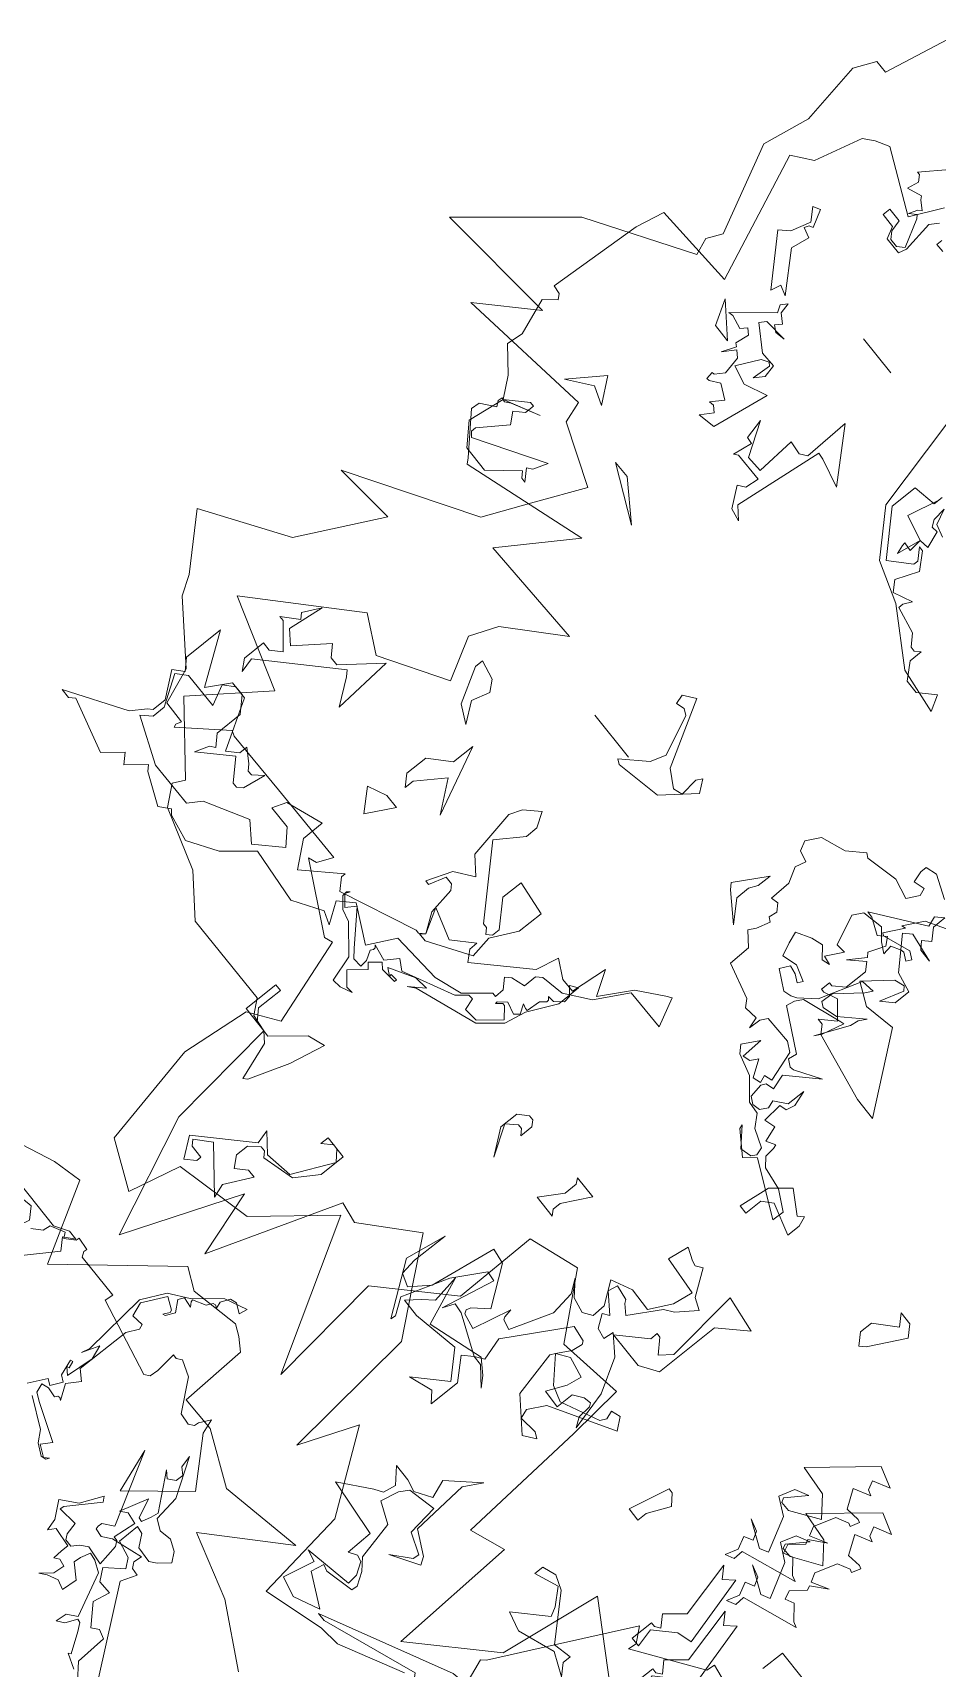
# Model space of a CAD drawing. Header units: metres. Extents: x -71 to 881, y -503 to 661.
# Drawn here: x 310.23 to 313.97, y -310.08 to -303.31 of the extents above; entities that cross this region are included whole.
import ezdxf

# ---------------------------------------------------------------- set-up
doc = ezdxf.new("R2010")
doc.units = ezdxf.units.M
doc.layers.add('ARBRE', color=100, linetype='Continuous', lineweight=13, true_color=0x00ff3f)

# ---------------------------------------------------------------- blocks, each defined once
blk = doc.blocks.new('WMF2', base_point=(0, 0.01))
at = {"color": 251, "lineweight": 0, "true_color": 0x636466}
for points in [[(99.88, -192.88), (107.36, -202.17), (106.64, -204.2), (107.63, -204.27), (108.14, -204.87), (108.06, -205.98), (111.91, -204.61), (112.96, -203.7), (114.06, -203.79), (114.16, -204.2), (114.12, -204.74), (112.93, -205.76), (117.77, -214.23), (115.81, -208.91), (110.13, -215.92), (115.04, -221.02), (115.66, -222.79), (116.35, -221.31), (116.39, -220.76), (116.99, -220.25), (118.51, -220.38), (121.42, -223.82), (123.45, -224.55), (124.06, -224.04), (124.6, -224.1), (124.28, -221.43), (124.37, -220.32), (124.97, -219.82), (134.84, -221.76), (134.73, -222.86), (140.59, -222.8), (140.98, -223.38), (140.96, -223.82), (142.59, -223.95), (142.62, -223.52), (143.7, -222.51), (144.2, -223.11), (145.93, -222.16), (146.02, -221.17), (147.09, -220.14)], [(200.97, -168.92), (202.85, -164.87), (210.8, -168.41), (212.43, -167.44), (213.62, -166.42), (215.13, -160.27), (217.5, -158.38), (210.72, -142.97), (221.5, -142.28), (222.26, -138.6), (222.84, -126.51), (221.75, -126.41), (221.24, -125.83), (222.46, -124.38), (220.76, -119.93), (220.93, -117.85), (217.92, -115.52), (216.01, -113.25), (211.75, -115.52), (215.09, -113.71), (215.69, -113.21), (216.23, -113.25), (216.29, -112.71), (215.78, -112.1), (217.44, -110.7), (217.53, -109.6), (213.13, -105.6), (212.64, -105.02), (197.13, -110.25), (202.88, -101.16), (188.84, -101.73), (195.03, -95.86), (196.4, -92.3), (193.55, -87.25), (201.48, -82.18), (206.17, -84.52), (217.5, -73.62), (205.76, -70.03), (212.07, -61.12), (204.08, -54.99), (204.77, -53.52), (202.84, -51.25), (195.1, -48.95), (190.12, -45.33), (178.29, -45.44), (176.89, -43.78), (174.7, -43.59), (173.01, -29.2), (166.39, -14.78), (160.89, -29.58), (158.19, -21.39), (152.68, -38.14), (149.95, -37.75), (143.85, -43.43), (139.57, -38.33), (135.29, -33.25), (133.39, -15.7), (130.63, -23.1), (123.64, -13.73), (121.99, -1.9), (114.39, -4.34), (111.72, -4.67), (103.98, -8.76)], [(97.02, -10.37), (99.54, -16.88), (99.06, -17.38), (95.41, -24.9), (90.83, -34.32), (89.42, -32.65), (89.51, -31.56), (81.64, -37.29), (81.55, -38.39), (70.38, -36.78)], [(100.3, -13.3), (97.37, -13.9), (96.16, -13.9), (102.61, -9.16), (103.21, -9.75), (114.9, -5.14), (116, -5.14), (100.3, -13.3), (100.3, -13.3)], [(122.03, -4.59), (121.2, -8.62), (122.72, -8.94), (116.58, -10.22), (116.74, -11.56), (117.68, -13), (118.53, -13.17), (119.53, -12.5), (119.62, -15.95), (127.05, -16.59), (123.52, -19.64), (122.5, -20.31), (122.25, -21.93), (124.05, -23.52), (121.84, -23.52), (120.32, -23.2), (118.31, -24.55), (119.17, -26.74), (115.88, -30.39), (117.14, -28.09), (116.53, -20.76), (113.49, -19.25), (112.89, -18.34), (116.25, -16.14), (114.07, -18.14), (114, -18.92), (116.7, -19.9), (117.23, -23.8), (120.73, -22.94), (121.42, -21.76), (121.9, -19.39), (119.14, -18.3), (118.02, -13.51), (116.67, -12.35), (115.65, -10.82), (115.72, -10.05), (119.34, -9.11), (120.19, -9.29), (120.53, -7.61), (116.29, -5.59), (119.5, -4.04), (122.03, -4.59), (122.03, -4.59)], [(216.23, -183.49), (218.11, -173.58), (219.76, -173.52), (220.92, -170.8), (219.49, -162.84), (220.49, -156.77), (215.08, -146.26), (215.94, -144.26), (215.12, -142.21), (227.2, -134.24), (237.13, -121.84), (221.43, -123.58), (227.53, -117.47), (210.08, -120.09), (209.21, -117.47), (201.41, -114.58), (204.04, -108.47), (206.64, -102.36), (221.47, -92.77), (213.62, -93.64), (218.84, -83.17), (228.67, -76.4), (223.08, -70.7), (221.59, -68.47), (214.46, -63.39), (212.7, -59.01), (209.83, -58.98), (210.04, -58.28), (209.88, -57.88), (205.22, -63.07), (204.55, -62.86), (196.2, -62.98), (185.71, -63.11), (186.56, -61.11), (187.58, -60.7), (178.92, -56.25), (177.9, -56.66), (174.32, -45.95), (177.81, -43.34), (178.67, -34.61), (175.87, -21.54), (169.72, -18.91), (168.26, -25.61), (158.55, -28.14), (151.66, -37.02), (141.23, -19.49), (142.97, -34.33), (135.13, -42.17), (135.3, -53.01), (129.01, -55.27), (122.91, -48.29), (114.53, -49.68), (113.77, -42.55), (112.45, -25.61), (108.09, -27.35), (107.21, -10.78), (98.49, -19.49), (96.74, -32.59), (81.64, -23.67)], [(90.01, -206.45), (97.85, -210.62), (106.23, -212.96), (97.57, -221.28), (108.11, -219.06), (114.95, -222), (119.42, -221.88), (119.84, -230.55), (121.43, -231.58), (122.86, -232.19), (129.04, -230.77), (131.8, -232.03), (142.53, -219.05), (147.98, -228.38), (151.61, -227.39), (162.65, -222.48), (162.25, -221.47), (162.25, -221.47)], [(95.41, -24.9), (93.1, -25.5), (93.1, -24.4), (91.88, -23.19), (94.81, -24.4), (99.43, -22.59), (101.87, -23.19), (98.33, -26.72), (98.94, -27.82), (100.65, -29.64), (103.57, -28.43), (103.57, -29.64), (101.87, -30.26), (100.05, -29.64), (95.41, -24.9), (95.41, -24.9)], [(169.87, -28.84), (169.25, -28.23), (167.56, -28.23), (167.56, -27.6), (168.66, -26.5), (170.48, -28.84), (164.64, -34.67), (165.12, -36.39), (162.8, -34.67), (159.28, -35.28), (156.97, -40.52), (158.19, -41.62), (158.8, -41.62), (159.88, -40.52), (159.88, -41.62), (156.97, -41.62), (156.97, -38.21), (158.8, -35.28), (162.8, -34.07), (163.41, -34.67), (164.03, -34.67), (165.12, -33.45), (165.12, -31.75), (164.03, -30.53), (162.8, -31.75), (161.71, -31.75), (163.41, -28.23), (162.8, -26.5), (168.04, -30.53), (169.87, -28.84), (169.87, -28.84)], [(85.82, -32.33), (85.2, -32.33), (84.59, -32.83), (85.82, -34.04), (83.99, -36.36), (85.82, -43.43), (84.59, -42.2), (83.5, -43.43), (81.06, -34.64), (82.88, -34.04), (85.2, -31.73), (84.59, -29.42), (85.82, -29.42), (85.82, -32.33), (85.82, -32.33)], [(90.23, -35.66), (89.63, -35.66), (89.02, -36.14), (90.23, -37.37), (88.4, -39.67), (90.23, -46.74), (89.02, -45.52), (87.92, -46.74), (85.48, -37.97), (87.31, -37.37), (89.63, -35.05), (89.02, -32.72), (90.23, -32.72), (90.23, -35.66), (90.23, -35.66)], [(127.86, -39.54), (126.03, -38.33), (124.94, -37.24), (127.24, -38.94), (128.46, -38.94), (129.55, -37.85), (127.24, -35.41), (127.24, -31.39), (128.46, -32.48), (131.38, -31.39), (127.86, -34.91), (130.76, -37.85), (136.62, -36.62), (138.93, -36.62), (137.71, -38.33), (136.62, -39.54), (137.23, -43.08), (134.79, -37.24), (127.86, -39.54), (127.86, -39.54)], [(77.6, -42.67), (77.6, -45.66), (73.81, -45.66)], [(120.42, -66.45), (119.65, -67.04), (117.45, -64.06), (115.93, -63.49), (117.61, -61.04), (118.69, -60.22), (120.94, -56.22), (122.15, -57.02), (122.44, -57.42), (124.35, -57.69), (124.6, -56.41), (122.13, -54.73), (122.91, -54.15), (121.8, -52.67), (120.44, -52.47), (120.32, -53.77), (117.85, -52.09), (115.45, -48.04), (114.13, -43.19), (114.93, -44.29), (115.11, -45.98), (115.4, -46.38), (116.35, -46.16), (117.52, -45.28), (117.5, -42.97), (119.86, -43.05), (118.8, -45.54), (118.53, -47.44), (121.17, -47.9), (122.64, -46.8), (121.69, -48.6), (121.49, -49.97), (121.78, -50.35), (123.77, -50.57), (128.28, -42.59), (127.38, -39.75), (128.46, -38.94), (133.52, -40.99), (134.82, -41.11), (135.39, -39.6), (134.06, -46.44), (135.36, -46.55), (137.61, -42.55), (139.52, -36.52), (138.12, -34.62), (138.22, -33.95), (142.72, -39.97), (141.89, -45.21), (141.95, -40.55), (141.61, -38.48), (139.96, -37.89), (138.27, -40.36), (137.04, -48.82), (135.07, -48.6), (131.68, -44.07), (133.27, -42.27), (133.42, -41.67), (133.14, -41.28), (131.16, -40.93), (130.09, -45.87), (129.9, -44.79), (129.67, -44.48), (128.38, -44.23), (126.63, -49.66), (127.08, -52.73), (128.25, -54.29), (126.47, -52.71), (124.5, -52.36), (123.39, -53.17), (123.49, -54.92), (125.42, -57.49), (122.86, -58.8), (119.88, -58.72), (118.5, -61.58), (118.12, -64.16), (123.08, -64.47), (122.69, -67.2), (121.11, -66.56), (120.42, -66.45), (120.42, -66.45)], [(122.64, -46.8), (119.8, -44.2), (117.78, -43.62), (113.05, -45.94), (112.69, -46.71), (113.05, -47.75), (111.9, -48.16), (110.76, -46.76), (118.41, -42.1), (119.56, -39.88), (119.15, -38.74), (116.82, -39.05), (116.04, -38.68), (117.45, -37.54), (121.56, -40.46), (122.95, -46.17), (122.64, -46.8), (122.64, -46.8)], [(174.7, -43.59), (178.13, -43.59), (178.13, -48.16), (177.26, -48.16), (177.26, -44.83), (176.02, -43.59), (173.91, -43.59), (170.9, -47.37), (168.8, -48.16), (169.68, -43.59), (171.36, -38.49), (171.81, -38.05), (173.47, -42.7), (174.7, -43.59), (174.7, -43.59)], [(99.65, -46.23), (100.87, -43.31), (100.87, -42.08), (102.57, -42.08), (101.47, -47.33), (100.87, -47.33), (99.65, -46.23), (99.65, -46.23)], [(82.59, -63.67), (82.02, -62.61), (81.29, -62.4), (83.29, -61.31), (81.8, -59.17), (80.03, -59.45), (79.63, -59.31), (79.98, -58.16), (80.39, -58.29), (81.86, -57.49), (82.69, -54.71), (82.12, -53.66), (80.09, -54.82), (81.89, -53.24), (81.61, -52.7), (82.93, -50.96), (82.44, -49.93), (81.38, -50.49), (79.67, -49.09), (78.94, -48.87), (85.72, -46.19), (85.64, -44.92), (86.71, -44.35), (86.21, -45.98), (87.01, -47.47), (85.95, -48.04), (86.55, -49.02), (88.1, -49.47), (84.71, -48.03), (83.64, -48.6), (85.9, -52.66), (88.14, -53.77), (87.55, -55.72), (85.96, -56.58), (87.61, -54.06), (87.34, -53.53), (86.07, -53.59), (82.77, -55.98), (85.1, -58.01), (88.93, -58.28), (83.26, -65.56), (80.58, -64.76), (82.59, -63.67), (82.59, -63.67)], [(87.01, -67), (86.45, -65.93), (85.72, -65.71), (87.73, -64.61), (86.24, -62.48), (84.47, -62.76), (84.07, -62.63), (84.4, -61.49), (84.81, -61.62), (86.3, -60.82), (87.13, -58.03), (86.56, -56.98), (84.52, -58.13), (86.33, -56.54), (86.04, -56.01), (87.37, -54.28), (86.87, -53.24), (85.82, -53.82), (84.11, -52.42), (83.35, -52.19), (90.12, -49.5), (90.07, -48.23), (91.12, -47.66), (90.64, -49.3), (91.42, -50.77), (90.37, -51.37), (90.96, -52.33), (92.52, -52.8), (89.13, -51.34), (88.07, -51.91), (90.31, -55.97), (92.58, -57.08), (91.99, -59.05), (90.39, -59.91), (92.05, -57.37), (91.75, -56.85), (90.49, -56.9), (87.19, -59.31), (89.51, -61.33), (93.35, -61.59), (87.7, -68.89), (85.01, -68.09), (87.01, -67), (87.01, -67)], [(220.57, -50.22), (221.79, -50.2), (214.78, -54.92), (213.59, -56.76), (213.1, -57.26), (213.13, -59.1), (215.47, -61.97), (214.27, -63.08), (215.5, -64.29), (215.56, -69.52), (211.34, -63.72), (209.67, -66.67), (207.37, -66.7), (203.77, -60.91), (202.56, -62.13), (202.58, -63.23), (200.85, -62.15), (200.24, -61.55), (199.64, -61.56), (198.56, -62.79), (199.01, -59.87), (199.61, -59.26), (200.21, -59.24), (202.55, -61.52), (206.05, -57.94), (205.47, -59.78), (204.85, -60.28), (206.1, -61.48), (206.14, -65.01), (207.85, -66.7), (209.07, -66.69), (210.27, -65.56), (209.03, -63.15), (213.66, -63.1), (214.86, -61.99), (212.51, -58.47), (212.49, -56.77), (213.57, -55.55), (207.7, -53.3), (201.85, -53.37), (200.78, -55.09), (195.57, -58.07), (193.11, -56.39), (190.24, -59.36), (192.08, -61.04), (195, -61.01), (194.41, -62.83), (189.81, -64.59), (189.77, -61.68), (187.3, -58.79), (183.33, -62.96), (183.33, -62.37), (182.1, -61.15), (172.77, -65.4), (172.29, -65.4), (171.68, -66.02), (173.43, -68.94), (169.39, -67.77), (166.98, -70.11), (166.96, -69.01), (165.85, -67.81), (160.08, -73.71), (159.5, -76.65), (157.18, -75.46), (155.35, -75.48), (154.92, -80.22), (153.06, -77.33), (150.8, -81.38), (147.91, -83.85), (147.29, -84.34), (145.55, -80.94), (150.8, -80.88), (153.05, -76.72), (155.95, -74.38), (158.86, -73.73), (159.47, -73.11), (159.44, -71.4), (161.14, -70.78), (161.73, -70.16), (160.64, -69.08), (160.62, -67.87), (161.11, -67.86), (163.5, -64.91), (166.9, -63.65), (173.36, -63.08), (175.14, -59.53), (179.8, -61.8), (181.48, -60.07), (179.75, -57.65), (181.46, -58.23), (184.95, -55.88), (192.02, -56.41), (194.9, -52.85), (198.42, -50.48), (201.82, -51.06), (202.43, -51.55), (203.66, -50.42), (207.69, -52.09), (208.3, -52.68), (210.1, -50.35), (211.21, -51.44), (213, -49.09), (219.97, -50.84), (220.57, -50.22), (220.57, -50.22)], [(113.17, -63.62), (113.17, -55.18), (115.36, -53.65), (120.07, -53.65), (116.91, -56.82), (116.91, -57.81), (116.37, -57.81), (114.82, -56.28), (113.72, -57.81), (114.82, -67.35), (110.12, -66.81), (113.17, -63.62), (113.17, -63.62)], [(156.89, -69.51), (157.43, -66.75), (159.56, -64.03), (167.3, -61.05), (168.14, -60.32), (166.54, -62.02), (168.32, -61.8), (171.36, -59.94), (170.42, -59.42), (170.47, -59.72), (169.59, -59.84), (169.56, -59.52), (171.59, -59.29), (172.31, -59.83), (173.34, -58.5), (172.64, -57.96), (174.22, -55.94), (172.57, -54.64), (171.71, -54.74), (173.12, -54.01), (174.29, -53.87), (175.3, -57.08), (178.61, -59.71), (180.18, -60.09), (181.49, -61.11), (181.56, -61.74), (181.3, -62.07), (181.53, -61.43), (180.22, -60.39), (179.42, -61.68), (175.68, -58.22), (174.72, -57.4), (173.53, -57.53), (173.65, -58.47), (174.34, -59.58), (174.13, -59.93), (174.18, -60.23), (174.45, -60.45), (172.34, -60.13), (171.33, -61.75), (169.98, -60.98), (163.78, -64.16), (162.73, -65.48), (162.11, -65.55), (161.63, -64.1), (159.84, -64.31), (157.76, -66.95), (159.09, -68.05), (159.4, -68.02), (159.94, -67.33), (159.98, -67.64), (159.15, -68.6), (157.6, -68.22), (157.12, -68.85), (157.81, -69.96), (157.22, -69.78), (156.92, -69.81), (156.81, -71.58), (156.27, -72.27), (156.3, -72.59), (156.65, -72.85), (155.79, -72.95), (154.94, -73.93), (155.05, -74.81), (156.1, -75.62), (155.22, -76.3), (155.18, -73.27), (156.89, -69.51), (156.89, -69.51)], [(136.37, -58.45), (136.37, -57.37), (135.76, -56.76), (138.68, -56.76), (136.98, -59.69), (136.98, -61.39), (137.47, -62), (134.54, -62), (136.37, -58.45), (136.37, -58.45)], [(147.98, -61.05), (146.87, -62.15), (146.26, -62.15), (145.66, -61.53), (145.66, -59.83), (146.26, -60.44), (146.87, -60.44), (147.98, -59.23), (145.66, -55.68), (147.98, -58.61), (147.98, -61.05), (147.98, -61.05)], [(171.68, -66.02), (173.31, -68.24), (173.88, -71.59), (174.47, -72.18), (175.5, -72.18), (176.09, -69.97), (176.66, -69.97), (175.5, -73.22), (173.31, -74.97), (175.5, -76.59), (176.66, -82.74), (176.09, -84.36), (174.47, -86.09), (173.31, -84.36), (173.31, -82.74), (175.5, -79.36), (168.32, -72.18), (167.74, -72.18), (167.15, -71.59), (166.58, -72.18), (166.58, -73.22), (169.36, -76), (169.36, -78.78), (164.96, -78.33), (164.96, -74.97), (166.58, -71.59), (166.11, -68.82), (171.09, -65.45), (172.15, -65.45), (171.68, -66.02), (171.68, -66.02)], [(211.1, -72.56), (210.01, -72.56), (208.8, -73.77), (211.73, -76.09), (212.35, -76.09), (210.51, -77.8), (211.1, -78.4), (210.01, -80.71), (210.51, -76.09), (208.8, -74.88), (205.88, -79.01), (204.66, -77.8), (203.56, -77.8), (200.04, -82.55), (199.42, -74.88), (201.73, -77.8), (202.34, -78.4), (210.51, -70.25), (210.01, -68.43), (211.1, -69.64), (211.1, -72.56), (211.1, -72.56)], [(187.57, -69.19), (189.89, -71.62), (187.57, -72.72), (185.74, -72.72), (187.57, -69.19), (187.57, -69.19)], [(97.72, -81.01), (100.04, -76.4), (100.64, -75.79), (101.87, -77), (101.87, -78.71), (99.41, -81.01), (100.64, -82.24), (98.93, -82.24), (97.72, -81.01), (97.72, -81.01)], [(122.21, -79.14), (120.38, -81.45), (117.46, -79.74), (116.86, -80.36), (116.37, -79.14), (116.37, -77.44), (120.38, -78.53), (121.59, -77.44), (121.59, -75.13), (122.69, -75.13), (122.21, -79.14), (122.21, -79.14)], [(184.65, -79.77), (186.95, -76.25), (186.95, -75.04), (188.18, -76.25), (188.18, -79.17), (185.74, -81.48), (185.74, -84.42), (181.72, -76.25), (184.65, -79.77), (184.65, -79.77)], [(110.5, -210.3), (109.11, -209.66), (107.56, -210.01), (106.1, -209.43), (105.21, -208.37), (106.3, -206.96), (107.08, -206.3), (109.11, -206.4), (110.23, -207.75), (111.21, -207.86), (111.17, -205.1), (108.98, -204.68), (108.09, -203.61), (109.95, -201.54), (108.82, -200.21), (107.05, -200.28), (107.47, -198.09), (105.17, -195.92), (104.39, -196.59), (103.18, -196.28), (102.97, -192.24), (99.24, -188.97)], [(136.15, -117.21), (139.1, -118.34), (140.49, -117.9), (140.5, -117.08), (140.06, -115.71), (138.68, -116.15), (138.33, -115.23), (139.13, -113.66), (141.69, -114.16), (145.74, -113.14), (146.33, -113.43), (148.12, -111.55), (151.13, -110.32), (152.08, -108.49), (151.44, -107.36), (150.04, -107.03), (150.34, -105.65), (149.29, -103.85), (149.18, -101.08), (148.29, -101.35), (147.47, -100.54), (147.61, -99.46), (147.03, -99.16), (147.51, -97.44), (147.99, -96.52), (146.26, -95.22), (146.17, -92.39), (141.64, -91.28), (140.84, -90.46), (139.13, -90.72), (138.69, -89.34), (138.63, -90.88), (138.17, -91.79), (134.57, -91.91), (133.35, -91.28), (132.09, -87.5), (133.07, -87.18), (132.73, -86.26), (133.71, -85.95), (135.09, -87.89), (135.6, -86.91), (136.47, -86.63), (136.66, -89.45), (137.77, -87.31), (136.97, -86.47), (134.21, -85.79), (131.7, -83.77), (130.11, -83.69), (128.85, -82.3), (126.54, -81.5), (126.24, -80.52), (126.57, -79.87), (128, -79.47), (130.14, -81.38), (129.97, -80.9), (127.04, -78.97), (125.91, -80.36), (118.92, -77.16), (118.88, -78.69), (121.4, -80.01), (124.34, -80.36), (125.43, -81.26), (125.58, -82.58), (125.74, -83.07), (126.83, -82.4), (127.49, -84.3), (128.86, -83.86), (129.13, -86.37), (128.24, -86.66), (128, -87.76), (128.66, -89.67), (128.66, -87.28), (130.11, -86.07), (129.76, -85.15), (130.27, -84.17), (131.22, -83.92), (132.14, -84.39), (132.47, -86.12), (132.16, -86.71), (131.17, -87.01), (131.77, -88.88), (128.43, -92.34), (131.45, -90.3), (131.93, -90.21), (132.84, -90.68), (132.69, -91.75), (138.01, -94.49), (137.8, -95.54), (137.29, -96.51), (132.41, -98.35), (132.02, -98.48), (132.65, -95.66), (133.11, -94.75), (131.35, -98.96), (131.2, -100.04), (130.7, -101), (133.23, -98.36), (135.1, -97.76), (135.74, -98.1), (135.68, -99.63), (133.33, -102.77), (132.87, -103.68), (134.56, -103.4), (136.24, -97.94), (137.95, -96.02), (138.58, -95.62), (139.55, -95.29), (142.04, -96.56), (141.41, -97.82), (140.33, -97.67), (139.33, -97.16), (139.01, -97.82), (141.07, -98.46), (142.94, -97.86), (143.7, -99.41), (144.2, -100.81), (142.43, -101.88), (141.01, -102.38), (139.61, -101.25), (138.63, -101.56), (139.77, -101.73), (138.66, -103.88), (139.89, -103.76), (141.57, -107.36), (140.9, -108.66), (138.27, -109.27), (136.88, -108.14), (135.58, -107.47), (135.77, -108.71), (134.62, -109.36), (134.22, -109.47), (133.26, -108.98), (132.92, -109.62), (133.89, -110.13), (137.3, -108.77), (137.63, -108.93), (136.36, -111.4), (136.84, -111.24), (135.54, -113.78), (131.42, -116.34)], [(102.6, -191.22), (104.51, -191.89), (104.23, -192.12), (105.81, -194.43), (106.51, -195.26), (106.98, -195.35), (107.6, -193.84), (108.41, -193.19), (108.29, -194.62), (107.17, -195.57), (109.76, -200.75), (111.21, -201.34), (112.19, -201.47), (112.55, -200.2), (112.63, -199.28), (110.76, -198.09), (110.9, -196.12), (112.13, -196.43), (113.42, -195.8), (114.19, -195.14), (113.09, -196.56), (112.98, -198.01), (113.96, -198.14), (114.51, -197.67), (114.61, -198.91), (114.58, -199.9), (117.07, -200.09), (117.61, -199.16), (118.02, -200.63), (119.62, -202.52), (117.74, -204.14), (116.53, -207), (116.04, -206.45), (118.58, -202.45), (118.63, -201.93), (116.12, -202.24), (115.77, -200.72), (115.3, -200.17), (114.31, -200.14), (113.77, -201.07), (112.93, -201.79), (110.47, -201.58), (110.98, -204.31), (111.44, -204.87), (111.97, -204.91), (111.68, -207.85), (113.17, -208.02), (114, -207.32), (112.98, -210.96), (111.87, -208.65), (111.36, -208.61), (111.05, -209.82), (110.92, -210.8), (114.34, -214.81), (113.44, -214.21), (112.61, -214.93), (112.58, -215.91), (113.47, -216.49), (113.87, -217.98), (110.96, -213.56), (110.5, -210.3), (110.5, -210.3)], [(193.06, -90.68), (193.06, -91.77), (190.63, -91.29), (189.54, -90.08), (190.15, -87.76), (188.32, -85.45), (190.63, -86.53), (193.06, -90.68), (193.06, -90.68)], [(132.71, -95.54), (133.58, -96.42), (134.37, -96.42), (132.71, -98.1), (134.81, -99.76), (136.47, -98.97), (136.93, -98.97), (136.93, -100.2), (136.47, -100.2), (135.25, -101.44), (135.25, -104.42), (136.12, -105.31), (137.8, -103.54), (136.47, -105.66), (136.93, -106.1), (136.12, -108.22), (136.93, -109.09), (137.8, -108.22), (139.92, -109.09), (140.71, -109.09), (134.81, -113.75), (135.25, -114.99), (134.37, -115.87), (134.37, -114.12), (133.14, -112.88), (134.02, -111.98), (133.14, -111.2), (131.46, -111.2), (135.25, -111.63), (136.12, -110.76), (132.71, -107.41), (130.14, -106.98), (130.14, -104.87), (131.46, -103.54), (130.59, -106.54), (131.03, -106.98), (132.27, -106.54), (134.81, -103.19), (131.92, -101.88), (128.03, -102.76), (120.98, -94.11), (123.89, -94.11), (132.71, -95.54), (132.71, -95.54)], [(151.83, -99.7), (151.83, -97.88), (149.53, -95.56), (153.05, -97.88), (153.66, -98.49), (151.35, -102.62), (151.35, -100.8), (151.83, -99.7), (151.83, -99.7)], [(173.74, -97.12), (171.08, -99.94), (170.47, -101.94), (172.73, -106.71), (173.49, -107.11), (174.53, -106.76), (174.92, -107.91), (173.5, -109.02), (168.96, -101.3), (166.77, -100.11), (165.62, -100.49), (165.9, -102.84), (165.52, -103.6), (164.39, -102.19), (167.39, -98.11), (173.12, -96.81), (173.74, -97.12), (173.74, -97.12)], [(173.09, -98.24), (179.55, -98.24), (173.09, -98.24), (173.09, -98.24)], [(216.62, -108.51), (216.01, -113.25), (213.7, -115.58), (213.1, -115.58), (213.1, -114.35), (214.19, -113.25), (213.1, -112.03), (215.41, -108.51), (215.41, -107.9), (214.8, -107.41), (206.64, -112.66), (207.25, -110.82), (207.86, -110.33), (206.64, -109.11), (207.25, -109.11), (207.86, -109.72), (210.77, -106.2), (214.19, -106.2), (216.62, -108.51), (216.62, -108.51)], [(194.63, -115.87), (201.7, -119.08), (199.51, -119.1), (194.63, -115.87), (194.63, -115.87)], [(208.1, -122), (210.46, -122.83), (213.34, -120.5), (210.43, -124.86), (208.1, -122), (208.1, -122)], [(190.5, -128.76), (189.64, -129.45), (189.46, -131.17), (193.19, -131.13), (193.65, -130.73), (193.32, -133.22), (194.17, -133.3), (194.78, -135.8), (192.24, -131.89), (190.15, -132.02), (190.49, -137.07), (188.78, -136.9), (187.93, -137.58), (188.18, -143.5), (182.86, -137.92), (186.5, -138.74), (187.36, -138.82), (188.57, -127.35), (187.03, -126.24), (188.66, -126.48), (190.5, -128.76), (190.5, -128.76)], [(167.53, -134.78), (172.77, -136.49), (177.52, -141.23), (181.55, -156.93)], [(174, -147.07), (174, -145.86), (176.91, -145.25), (176.91, -141.71), (172.29, -137.1), (169.85, -139.41), (169.85, -140.01), (171.07, -141.23), (170.45, -141.23), (168.76, -139.41), (169.85, -136.49), (168.76, -135.38), (166.44, -136.49), (166.93, -135.38), (166.93, -134.78), (163.52, -134.17), (162.29, -132.95), (161.69, -132.95), (161.08, -133.55), (161.08, -131.86), (159.38, -130.03), (157.67, -130.03), (155.85, -131.86), (154.74, -130.03), (160.6, -130.65), (167.53, -134.78), (167.53, -134.78)], [(198.96, -132.02), (199.76, -132.54), (200.36, -132.4), (199.38, -133.95), (201.26, -134.85), (202.39, -133.98), (202.72, -133.9), (202.93, -134.84), (202.59, -134.91), (201.88, -136.06), (202.37, -138.31), (203.19, -138.84), (204.17, -137.22), (203.51, -139.04), (203.93, -139.29), (203.69, -141.03), (204.43, -141.55), (204.96, -140.74), (206.69, -141.04), (207.29, -140.91), (203.63, -145.45), (204.17, -146.3), (203.66, -147.12), (203.34, -145.79), (202.2, -145.06), (202.72, -144.26), (201.92, -143.8), (200.66, -144.08), (203.6, -143.77), (204.12, -142.96), (200.96, -141), (198.96, -141.1), (198.59, -139.51), (199.36, -138.28), (199.2, -140.69), (199.61, -140.96), (200.47, -140.41), (201.83, -137.47), (199.42, -136.95), (196.65, -138.27), (197.74, -130.97), (199.93, -130.47), (198.96, -132.02), (198.96, -132.02)], [(172.09, -138.69), (172.45, -139.76), (172.53, -140.18), (171.42, -140.08), (171.62, -141.79), (170.39, -141.96), (171.14, -144.02), (171.94, -143.9), (172.54, -144.66), (172.74, -146.37), (171.85, -144.55), (170.26, -144.14)], [(173.97, -146.62), (174.86, -142.5), (171.62, -141.79), (172.09, -138.69), (172.09, -138.69)], [(208.87, -141.57), (204.74, -138.66), (207.06, -138.66), (208.87, -141.57), (208.87, -141.57)], [(208.96, -155.15), (209.4, -154.92), (209.63, -154.33), (208.3, -153.97), (208.67, -151.63), (204.64, -147.41), (205.96, -147.79), (206.24, -146.5), (211.37, -151.69), (210.33, -152.81), (209.63, -155.34), (210.96, -156.71), (210.11, -157.18), (208.96, -155.15), (208.96, -155.15)], [(189.52, -151.57), (194.75, -151.57), (189.52, -151.57), (189.52, -151.57)], [(203.13, -162.67), (204.93, -162.67), (204.93, -163.71), (203.13, -163.71), (202.75, -162.29), (202.01, -161.54), (200.96, -161.54), (200.21, -162.29), (202.01, -165.5), (202.37, -165.88), (203.13, -165.12), (202.75, -166.25), (202.37, -166.64), (203.5, -167.31), (203.82, -167.68), (205.6, -166.93), (205.31, -168.42), (205.98, -169.09), (206.34, -169.09), (204.18, -172.31)], [(197, -165.5), (198.12, -165.5), (198.12, -166.25)], [(199.92, -167.31), (200.59, -166.25), (199.92, -162.29), (200.21, -161.25), (202.37, -161.25), (203.13, -162.67), (203.13, -162.67)], [(128.63, -229.85), (130.85, -228.1), (132.31, -224.99), (131.45, -216.73), (131.71, -215.63), (130.94, -217.85), (130.31, -216.16), (130.6, -212.58), (131.48, -213.21), (131.19, -213.31), (131.49, -214.13), (131.79, -214.02), (131.07, -212.08), (130.28, -211.7), (130.98, -210.18), (131.77, -210.56), (132.87, -208.24)], [(131.36, -207.8), (127.52, -206.02), (126.48, -204.8), (124.97, -204.1), (124.38, -204.31), (124.19, -204.71), (124.67, -204.21), (126.19, -204.91), (125.4, -206.21), (130.16, -207.96), (131.33, -208.46), (131.74, -209.57), (130.87, -209.89), (129.57, -209.78), (129.36, -210.13), (129.07, -210.23), (128.75, -210.08), (129.97, -211.82), (128.98, -213.46), (130.3, -214.3), (130.27, -221.28), (129.57, -222.8), (129.78, -223.38), (131.29, -223.17), (131.93, -224.86), (130.51, -227.9), (128.94, -227.21), (128.82, -226.92), (129.2, -226.13), (128.91, -226.23), (128.41, -227.4), (129.45, -228.63), (129.11, -229.36), (127.81, -229.23), (128.24, -229.68), (128.34, -229.97), (126.82, -230.86), (126.44, -231.65), (126.15, -231.77), (125.75, -231.58), (126.06, -232.39), (125.56, -233.58), (124.75, -233.87), (123.53, -233.31), (123.33, -234.38), (126.03, -233.07), (128.63, -229.85), (128.63, -229.85)], [(147.98, -213.1), (150.4, -210.17), (152.11, -210.17), (147.98, -213.72), (149.19, -215.41), (147.98, -220.65), (149.19, -221.87), (152.11, -221.27), (153.32, -221.27), (152.11, -222.48), (145.66, -222.48), (143.95, -223.57), (142.74, -223.57), (143.95, -222.48), (142.74, -221.27), (145.66, -216.64), (145.66, -214.32), (143.95, -212.49), (142.74, -212.49), (145.04, -210.17), (146.26, -212.49), (147.98, -213.1), (147.98, -213.1)]]:
    blk.add_lwpolyline(points, dxfattribs=at)

msp = doc.modelspace()

# ---------------------------------------------------------------- block references
at = {"layer": 'ARBRE', "color": 251, "lineweight": 5, "true_color": 0x636466, "xscale": 0.03451886634015593, "yscale": 0.03451886634015593, "zscale": 0.03451886634015593, "rotation": 128.5771086415459}
for p in [(313.7716, -313.095), (307.4486, -316.9689)]:
    msp.add_blockref('WMF2', p, dxfattribs=at)

doc.saveas('drawing.dxf')
